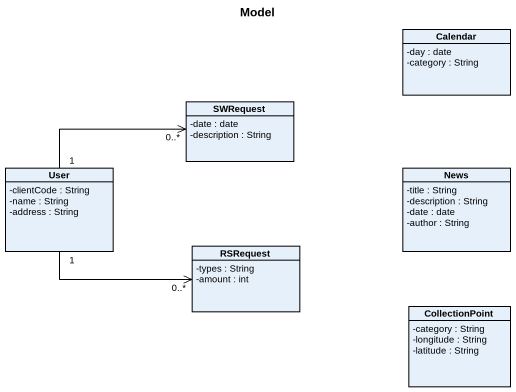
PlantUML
@startuml
title Model
hide circle
hide empty members
skinparam classAttributeIconSize 0
class Calendar {
  -day : date
  -category : String
}
class SWRequest {
  -date : date
  -description : String
}
class User {
  -clientCode : String
  -name : String
  -address : String
}
class News {
  -title : String
  -description : String
  -date : date
  -author : String
}
class RSRequest {
  -types : String
  -amount : int
}
class CollectionPoint {
  -category : String
  -longitude : String
  -latitude : String
}
User "1" -right-> "0..*" SWRequest
User "1" -right-> "0..*" RSRequest
@enduml
